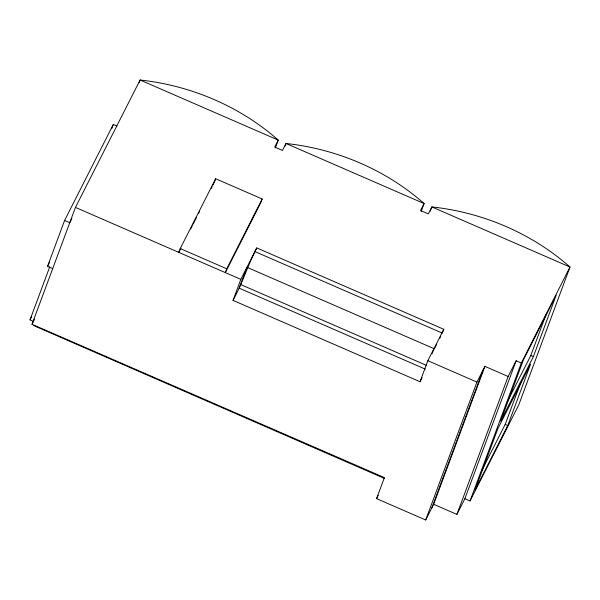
<?xml version="1.0" encoding="UTF-8"?>
<svg xmlns="http://www.w3.org/2000/svg" width="600" height="600" viewBox="0 0 600 600"><rect width="100%" height="100%" fill="white"/><g stroke="black" fill="none" stroke-linecap="round" stroke-linejoin="round"><path stroke-width="0.9" d="M52.703 268.605L47.535 266.355L64.597 220.462L113.295 124.462L116.985 126.075M32.955 321.18L30 319.897L49.733 266.82M139.132 82.59L140.1 80.01L278.25 140.108L274.71 147.083L282.457 150.458L286.005 143.483C336.668 148.92 385.845 169.725 424.095 203.55L420.555 210.532L428.303 213.907L431.842 206.925C482.558 212.34 531.69 233.235 570 267.022L521.31 363.015L516.143 360.772L508.17 376.478L484.912 366.36L433.65 504.285L425.678 519.99L376.582 498.638L384.397 477.6L32.002 324.3L75.45 207.413L140.1 80.01C190.8 85.485 239.947 106.275 278.25 140.108L275.37 147.863M33.66 325.56L384.263 478.357M111.69 128.797L113.295 124.462M262.163 198.968L226.748 268.785L225.322 272.61L260.745 202.792L262.163 198.968L215.655 178.74L180.233 248.55L178.815 252.375L180.922 248.22M214.23 182.558L215.655 178.74M285.038 146.07L286.005 143.483L424.095 203.55L421.207 211.312M422.092 377.67L420.03 381.743L233.01 300.39L240.833 279.353L256.77 247.935L443.79 329.295L442.65 332.355M247.028 267.135L239.205 288.173L425.37 369.157M233.01 300.39C242.295 283.5 247.897 265.005 256.77 247.935M430.245 211.237L431.842 206.925L570 267.022L518.737 404.94L470.04 500.94L464.873 498.69L456.9 514.403L433.65 504.285M420.03 381.743L427.845 360.712L443.79 329.295M432.09 353.752L434.048 348.495M425.678 519.99L476.947 382.072L484.912 366.36M431.873 507.772L483.143 369.855M456.9 514.403L508.17 376.478M464.873 498.69L516.143 360.772M470.04 500.94L521.31 363.015M482.077 469.972L505.185 424.433L520.808 382.388M507.293 401.835L530.82 355.47L546.12 314.303M507.757 425.55L530.55 364.237L497.79 428.82L475.005 490.132L507.757 425.55L505.185 424.433M533.393 356.595L556.185 295.275L523.425 359.858L500.632 421.17L533.393 356.595L530.82 355.47M47.535 266.355L49.65 262.185M71.88 218.535L69.765 222.712L64.597 220.462M30 319.897L31.695 316.553M32.002 324.3L34.62 319.132M190.62 229.103L192.308 225.78M193.147 224.115L196.522 217.47M198.63 213.315L199.47 211.65M211.282 188.377L212.123 186.72M212.962 185.055L213.81 183.39M436.493 344.692L434.393 348.825L247.38 267.472M439.853 338.077L440.685 336.428M376.582 498.638L378.233 495.375M255.345 251.76L442.365 333.12M180.233 248.55L226.748 268.785M75.45 207.413L240.833 279.353M427.845 360.712L476.947 382.072M240.983 284.678L426.285 365.288"/></g></svg>
